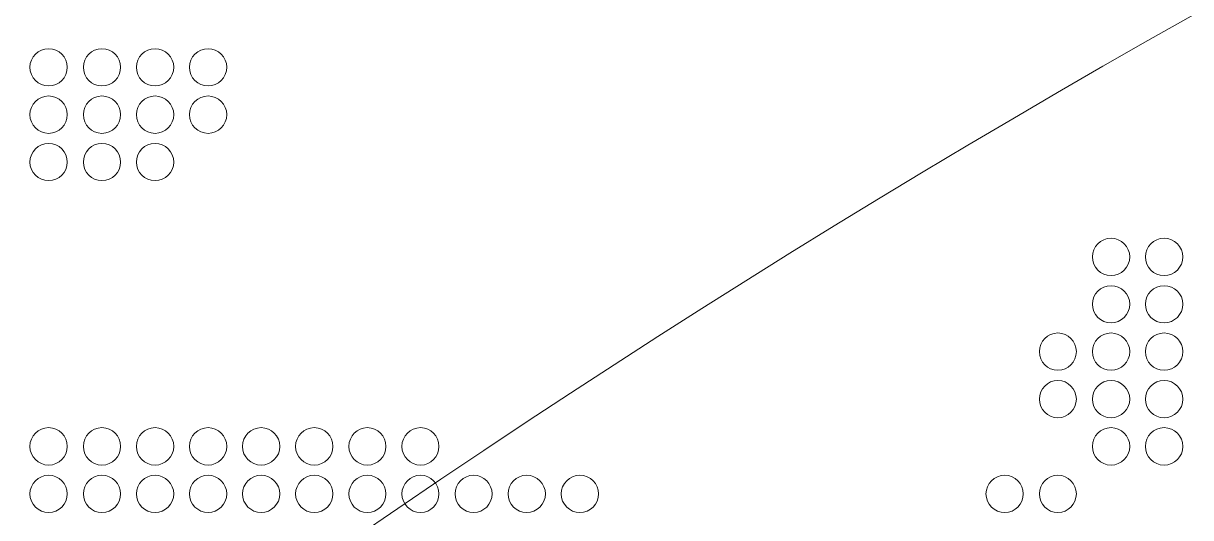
# Model space of a CAD drawing. Header units: inches. Extents: x 243 to 900, y -519 to -86.
# Drawn here: x 572.9 to 627.3, y -166.8 to -143.8 of the extents above; entities that cross this region are included whole.
import ezdxf

# ---------------------------------------------------------------- set-up
doc = ezdxf.new("R2010")
doc.units = ezdxf.units.IN
doc.header["$MEASUREMENT"] = 0
doc.layers.add('Layer 1', color=7, linetype='Continuous')

# ---------------------------------------------------------------- blocks, each defined once
blk = doc.blocks.new('block 3')
at = {"layer": 'Layer 1', "lineweight": 0}
blk.add_open_spline([(898.138, -484.267), (898.138, -494.991), (889.368, -503.763), (878.645, -503.763), (878.645, -503.763), (266.12, -503.763), (266.12, -503.763), (255.397, -503.763), (246.624, -494.991), (246.624, -484.267), (246.624, -484.267), (246.624, -108.507), (246.624, -108.507), (246.624, -97.783), (255.397, -89.011), (266.12, -89.011), (266.12, -89.011), (878.645, -89.011), (878.645, -89.011), (889.368, -89.011), (898.138, -97.783), (898.138, -108.507), (898.138, -108.507), (898.138, -484.267), (898.138, -484.267)], degree=3, knots=[0, 0, 0, 0, 1, 1, 1, 2, 2, 2, 3, 3, 3, 4, 4, 4, 5, 5, 5, 6, 6, 6, 7, 7, 7, 8, 8, 8, 8], dxfattribs=at)
blk = doc.blocks.new('block 2')
at = {"layer": 'Layer 1'}
blk.add_blockref('block 3', (0, 0), dxfattribs=at)
blk = doc.blocks.new('block 151')
at = {"layer": 'Layer 1', "lineweight": 0}
for points in [[(574.961, -145.806), (574.961, -146.294), (574.578, -146.676), (574.091, -146.676), (573.618, -146.676), (573.222, -146.294), (573.222, -145.806), (573.222, -145.334), (573.618, -144.952), (574.091, -144.952), (574.578, -144.952), (574.961, -145.334), (574.961, -145.806)], [(577.447, -145.806), (577.447, -146.294), (577.053, -146.676), (576.577, -146.676), (576.088, -146.676), (575.71, -146.294), (575.71, -145.806), (575.71, -145.334), (576.088, -144.952), (576.577, -144.952), (577.053, -144.952), (577.447, -145.334), (577.447, -145.806)], [(579.921, -145.806), (579.921, -146.294), (579.525, -146.676), (579.049, -146.676), (578.562, -146.676), (578.182, -146.294), (578.182, -145.806), (578.182, -145.334), (578.562, -144.952), (579.049, -144.952), (579.525, -144.952), (579.921, -145.334), (579.921, -145.806)], [(582.391, -145.806), (582.391, -146.294), (581.997, -146.676), (581.524, -146.676), (581.048, -146.676), (580.651, -146.294), (580.651, -145.806), (580.651, -145.334), (581.048, -144.952), (581.524, -144.952), (581.997, -144.952), (582.391, -145.334), (582.391, -145.806)]]:
    blk.add_open_spline(points, degree=3, knots=[0, 0, 0, 0, 1, 1, 1, 2, 2, 2, 3, 3, 3, 4, 4, 4, 4], dxfattribs=at)
blk = doc.blocks.new('block 152')
at = {"layer": 'Layer 1', "lineweight": 0}
for points in [[(574.961, -148.018), (574.961, -148.491), (574.578, -148.889), (574.091, -148.889), (573.618, -148.889), (573.222, -148.491), (573.222, -148.018), (573.222, -147.545), (573.618, -147.148), (574.091, -147.148), (574.578, -147.148), (574.961, -147.545), (574.961, -148.018)], [(577.447, -148.018), (577.447, -148.491), (577.053, -148.889), (576.577, -148.889), (576.088, -148.889), (575.71, -148.491), (575.71, -148.018), (575.71, -147.545), (576.088, -147.148), (576.577, -147.148), (577.053, -147.148), (577.447, -147.545), (577.447, -148.018)], [(579.921, -148.018), (579.921, -148.491), (579.525, -148.889), (579.049, -148.889), (578.562, -148.889), (578.182, -148.491), (578.182, -148.018), (578.182, -147.545), (578.562, -147.148), (579.049, -147.148), (579.525, -147.148), (579.921, -147.545), (579.921, -148.018)], [(582.391, -148.018), (582.391, -148.491), (581.997, -148.889), (581.524, -148.889), (581.048, -148.889), (580.651, -148.491), (580.651, -148.018), (580.651, -147.545), (581.048, -147.148), (581.524, -147.148), (581.997, -147.148), (582.391, -147.545), (582.391, -148.018)]]:
    blk.add_open_spline(points, degree=3, knots=[0, 0, 0, 0, 1, 1, 1, 2, 2, 2, 3, 3, 3, 4, 4, 4, 4], dxfattribs=at)
blk = doc.blocks.new('block 153')
at = {"layer": 'Layer 1', "lineweight": 0}
for points in [[(574.961, -150.232), (574.961, -150.703), (574.578, -151.086), (574.091, -151.086), (573.618, -151.086), (573.222, -150.703), (573.222, -150.232), (573.222, -149.742), (573.618, -149.361), (574.091, -149.361), (574.578, -149.361), (574.961, -149.742), (574.961, -150.232)], [(577.447, -150.232), (577.447, -150.703), (577.053, -151.086), (576.577, -151.086), (576.088, -151.086), (575.71, -150.703), (575.71, -150.232), (575.71, -149.742), (576.088, -149.361), (576.577, -149.361), (577.053, -149.361), (577.447, -149.742), (577.447, -150.232)], [(579.921, -150.232), (579.921, -150.703), (579.525, -151.086), (579.049, -151.086), (578.562, -151.086), (578.182, -150.703), (578.182, -150.232), (578.182, -149.742), (578.562, -149.361), (579.049, -149.361), (579.525, -149.361), (579.921, -149.742), (579.921, -150.232)]]:
    blk.add_open_spline(points, degree=3, knots=[0, 0, 0, 0, 1, 1, 1, 2, 2, 2, 3, 3, 3, 4, 4, 4, 4], dxfattribs=at)
blk = doc.blocks.new('block 155')
at = {"layer": 'Layer 1', "lineweight": 0}
for points in [[(624.462, -154.642), (624.462, -155.114), (624.066, -155.512), (623.59, -155.512), (623.103, -155.512), (622.722, -155.114), (622.722, -154.642), (622.722, -154.167), (623.103, -153.772), (623.59, -153.772), (624.066, -153.772), (624.462, -154.167), (624.462, -154.642)], [(626.932, -154.642), (626.932, -155.114), (626.551, -155.512), (626.062, -155.512), (625.573, -155.512), (625.192, -155.114), (625.192, -154.642), (625.192, -154.167), (625.573, -153.772), (626.062, -153.772), (626.551, -153.772), (626.932, -154.167), (626.932, -154.642)]]:
    blk.add_open_spline(points, degree=3, knots=[0, 0, 0, 0, 1, 1, 1, 2, 2, 2, 3, 3, 3, 4, 4, 4, 4], dxfattribs=at)
blk = doc.blocks.new('block 156')
at = {"layer": 'Layer 1', "lineweight": 0}
for points in [[(624.462, -156.839), (624.462, -157.327), (624.066, -157.709), (623.59, -157.709), (623.103, -157.709), (622.722, -157.327), (622.722, -156.839), (622.722, -156.364), (623.103, -155.985), (623.59, -155.985), (624.066, -155.985), (624.462, -156.364), (624.462, -156.839)], [(626.932, -156.839), (626.932, -157.327), (626.551, -157.709), (626.062, -157.709), (625.573, -157.709), (625.192, -157.327), (625.192, -156.839), (625.192, -156.364), (625.573, -155.985), (626.062, -155.985), (626.551, -155.985), (626.932, -156.364), (626.932, -156.839)]]:
    blk.add_open_spline(points, degree=3, knots=[0, 0, 0, 0, 1, 1, 1, 2, 2, 2, 3, 3, 3, 4, 4, 4, 4], dxfattribs=at)
blk = doc.blocks.new('block 157')
at = {"layer": 'Layer 1', "lineweight": 0}
for points in [[(621.974, -159.051), (621.974, -159.54), (621.588, -159.92), (621.118, -159.92), (620.631, -159.92), (620.25, -159.54), (620.25, -159.051), (620.25, -158.579), (620.631, -158.181), (621.118, -158.181), (621.588, -158.181), (621.974, -158.579), (621.974, -159.051)], [(624.462, -159.051), (624.462, -159.54), (624.066, -159.92), (623.59, -159.92), (623.103, -159.92), (622.722, -159.54), (622.722, -159.051), (622.722, -158.579), (623.103, -158.181), (623.59, -158.181), (624.066, -158.181), (624.462, -158.579), (624.462, -159.051)], [(626.932, -159.051), (626.932, -159.54), (626.551, -159.92), (626.062, -159.92), (625.573, -159.92), (625.192, -159.54), (625.192, -159.051), (625.192, -158.579), (625.573, -158.181), (626.062, -158.181), (626.551, -158.181), (626.932, -158.579), (626.932, -159.051)]]:
    blk.add_open_spline(points, degree=3, knots=[0, 0, 0, 0, 1, 1, 1, 2, 2, 2, 3, 3, 3, 4, 4, 4, 4], dxfattribs=at)
blk = doc.blocks.new('block 158')
at = {"layer": 'Layer 1', "lineweight": 0}
for points in [[(621.974, -161.265), (621.974, -161.735), (621.588, -162.132), (621.118, -162.132), (620.631, -162.132), (620.25, -161.735), (620.25, -161.265), (620.25, -160.79), (620.631, -160.394), (621.118, -160.394), (621.588, -160.394), (621.974, -160.79), (621.974, -161.265)], [(624.462, -161.265), (624.462, -161.735), (624.066, -162.132), (623.59, -162.132), (623.103, -162.132), (622.722, -161.735), (622.722, -161.265), (622.722, -160.79), (623.103, -160.394), (623.59, -160.394), (624.066, -160.394), (624.462, -160.79), (624.462, -161.265)], [(626.932, -161.265), (626.932, -161.735), (626.551, -162.132), (626.062, -162.132), (625.573, -162.132), (625.192, -161.735), (625.192, -161.265), (625.192, -160.79), (625.573, -160.394), (626.062, -160.394), (626.551, -160.394), (626.932, -160.79), (626.932, -161.265)]]:
    blk.add_open_spline(points, degree=3, knots=[0, 0, 0, 0, 1, 1, 1, 2, 2, 2, 3, 3, 3, 4, 4, 4, 4], dxfattribs=at)
blk = doc.blocks.new('block 159')
at = {"layer": 'Layer 1', "lineweight": 0}
for points in [[(574.961, -163.462), (574.961, -163.948), (574.578, -164.332), (574.091, -164.332), (573.618, -164.332), (573.222, -163.948), (573.222, -163.462), (573.222, -162.986), (573.618, -162.589), (574.091, -162.589), (574.578, -162.589), (574.961, -162.986), (574.961, -163.462)], [(577.447, -163.462), (577.447, -163.948), (577.053, -164.332), (576.577, -164.332), (576.088, -164.332), (575.71, -163.948), (575.71, -163.462), (575.71, -162.986), (576.088, -162.589), (576.577, -162.589), (577.053, -162.589), (577.447, -162.986), (577.447, -163.462)], [(579.921, -163.462), (579.921, -163.948), (579.525, -164.332), (579.049, -164.332), (578.562, -164.332), (578.182, -163.948), (578.182, -163.462), (578.182, -162.986), (578.562, -162.589), (579.049, -162.589), (579.525, -162.589), (579.921, -162.986), (579.921, -163.462)], [(582.391, -163.462), (582.391, -163.948), (581.997, -164.332), (581.524, -164.332), (581.048, -164.332), (580.651, -163.948), (580.651, -163.462), (580.651, -162.986), (581.048, -162.589), (581.524, -162.589), (581.997, -162.589), (582.391, -162.986), (582.391, -163.462)], [(584.865, -163.462), (584.865, -163.948), (584.466, -164.332), (583.993, -164.332), (583.522, -164.332), (583.123, -163.948), (583.123, -163.462), (583.123, -162.986), (583.522, -162.589), (583.993, -162.589), (584.466, -162.589), (584.865, -162.986), (584.865, -163.462)], [(587.334, -163.462), (587.334, -163.948), (586.954, -164.332), (586.465, -164.332), (585.991, -164.332), (585.597, -163.948), (585.597, -163.462), (585.597, -162.986), (585.991, -162.589), (586.465, -162.589), (586.954, -162.589), (587.334, -162.986), (587.334, -163.462)], [(589.809, -163.462), (589.809, -163.948), (589.423, -164.332), (588.937, -164.332), (588.466, -164.332), (588.083, -163.948), (588.083, -163.462), (588.083, -162.986), (588.466, -162.589), (588.937, -162.589), (589.423, -162.589), (589.809, -162.986), (589.809, -163.462)], [(592.276, -163.462), (592.276, -163.948), (591.901, -164.332), (591.425, -164.332), (590.935, -164.332), (590.552, -163.948), (590.552, -163.462), (590.552, -162.986), (590.935, -162.589), (591.425, -162.589), (591.901, -162.589), (592.276, -162.986), (592.276, -163.462)], [(624.462, -163.462), (624.462, -163.948), (624.066, -164.332), (623.59, -164.332), (623.103, -164.332), (622.722, -163.948), (622.722, -163.462), (622.722, -162.986), (623.103, -162.589), (623.59, -162.589), (624.066, -162.589), (624.462, -162.986), (624.462, -163.462)], [(626.932, -163.462), (626.932, -163.948), (626.551, -164.332), (626.062, -164.332), (625.573, -164.332), (625.192, -163.948), (625.192, -163.462), (625.192, -162.986), (625.573, -162.589), (626.062, -162.589), (626.551, -162.589), (626.932, -162.986), (626.932, -163.462)]]:
    blk.add_open_spline(points, degree=3, knots=[0, 0, 0, 0, 1, 1, 1, 2, 2, 2, 3, 3, 3, 4, 4, 4, 4], dxfattribs=at)
blk = doc.blocks.new('block 160')
at = {"layer": 'Layer 1', "lineweight": 0}
for points in [[(574.961, -165.674), (574.961, -166.148), (574.578, -166.543), (574.091, -166.543), (573.618, -166.543), (573.222, -166.148), (573.222, -165.674), (573.222, -165.202), (573.618, -164.804), (574.091, -164.804), (574.578, -164.804), (574.961, -165.202), (574.961, -165.674)], [(577.447, -165.674), (577.447, -166.148), (577.053, -166.543), (576.577, -166.543), (576.088, -166.543), (575.71, -166.148), (575.71, -165.674), (575.71, -165.202), (576.088, -164.804), (576.577, -164.804), (577.053, -164.804), (577.447, -165.202), (577.447, -165.674)], [(579.921, -165.674), (579.921, -166.148), (579.525, -166.543), (579.049, -166.543), (578.562, -166.543), (578.182, -166.148), (578.182, -165.674), (578.182, -165.202), (578.562, -164.804), (579.049, -164.804), (579.525, -164.804), (579.921, -165.202), (579.921, -165.674)], [(582.391, -165.674), (582.391, -166.148), (581.997, -166.543), (581.524, -166.543), (581.048, -166.543), (580.651, -166.148), (580.651, -165.674), (580.651, -165.202), (581.048, -164.804), (581.524, -164.804), (581.997, -164.804), (582.391, -165.202), (582.391, -165.674)], [(584.865, -165.674), (584.865, -166.148), (584.466, -166.543), (583.993, -166.543), (583.522, -166.543), (583.123, -166.148), (583.123, -165.674), (583.123, -165.202), (583.522, -164.804), (583.993, -164.804), (584.466, -164.804), (584.865, -165.202), (584.865, -165.674)], [(587.334, -165.674), (587.334, -166.148), (586.954, -166.543), (586.465, -166.543), (585.991, -166.543), (585.597, -166.148), (585.597, -165.674), (585.597, -165.202), (585.991, -164.804), (586.465, -164.804), (586.954, -164.804), (587.334, -165.202), (587.334, -165.674)], [(589.809, -165.674), (589.809, -166.148), (589.423, -166.543), (588.937, -166.543), (588.466, -166.543), (588.083, -166.148), (588.083, -165.674), (588.083, -165.202), (588.466, -164.804), (588.937, -164.804), (589.423, -164.804), (589.809, -165.202), (589.809, -165.674)], [(592.276, -165.674), (592.276, -166.148), (591.901, -166.543), (591.425, -166.543), (590.935, -166.543), (590.552, -166.148), (590.552, -165.674), (590.552, -165.202), (590.935, -164.804), (591.425, -164.804), (591.901, -164.804), (592.276, -165.202), (592.276, -165.674)], [(594.753, -165.674), (594.753, -166.148), (594.37, -166.543), (593.897, -166.543), (593.41, -166.543), (593.03, -166.148), (593.03, -165.674), (593.03, -165.202), (593.41, -164.804), (593.897, -164.804), (594.37, -164.804), (594.753, -165.202), (594.753, -165.674)], [(597.241, -165.674), (597.241, -166.148), (596.844, -166.543), (596.369, -166.543), (595.88, -166.543), (595.501, -166.148), (595.501, -165.674), (595.501, -165.202), (595.88, -164.804), (596.369, -164.804), (596.844, -164.804), (597.241, -165.202), (597.241, -165.674)], [(599.71, -165.674), (599.71, -166.148), (599.33, -166.543), (598.841, -166.543), (598.367, -166.543), (597.971, -166.148), (597.971, -165.674), (597.971, -165.202), (598.367, -164.804), (598.841, -164.804), (599.33, -164.804), (599.71, -165.202), (599.71, -165.674)], [(619.502, -165.674), (619.502, -166.148), (619.122, -166.543), (618.646, -166.543), (618.157, -166.543), (617.763, -166.148), (617.763, -165.674), (617.763, -165.202), (618.157, -164.804), (618.646, -164.804), (619.122, -164.804), (619.502, -165.202), (619.502, -165.674)], [(621.974, -165.674), (621.974, -166.148), (621.588, -166.543), (621.118, -166.543), (620.631, -166.543), (620.25, -166.148), (620.25, -165.674), (620.25, -165.202), (620.631, -164.804), (621.118, -164.804), (621.588, -164.804), (621.974, -165.202), (621.974, -165.674)]]:
    blk.add_open_spline(points, degree=3, knots=[0, 0, 0, 0, 1, 1, 1, 2, 2, 2, 3, 3, 3, 4, 4, 4, 4], dxfattribs=at)
blk = doc.blocks.new('block 150')
at = {"layer": 'Layer 1'}
for name in ['block 151', 'block 152', 'block 153', 'block 155', 'block 156', 'block 157', 'block 158', 'block 159', 'block 160']:
    blk.add_blockref(name, (0, 0), dxfattribs=at)
blk = doc.blocks.new('block 149')
at = {"layer": 'Layer 1'}
blk.add_blockref('block 150', (0, 0), dxfattribs=at)
blk = doc.blocks.new('block 4')
at = {"layer": 'Layer 1'}
blk.add_blockref('block 149', (0, 0), dxfattribs=at)

msp = doc.modelspace()

# ---------------------------------------------------------------- linework, layer by layer
at = {"layer": 'Layer 1', "lineweight": 0}
msp.add_open_spline([(771.889, -89.011), (771.889, -89.011), (266.12, -89.011), (266.12, -89.011), (255.397, -89.011), (246.624, -97.783), (246.624, -108.507), (246.624, -108.507), (246.624, -499.044), (246.624, -499.044), (246.624, -509.767), (255.397, -518.54), (266.12, -518.54), (266.12, -518.54), (371.556, -518.54), (371.556, -518.54), (400.967, -304.591), (562.913, -132.915), (771.889, -89.011)], degree=3, knots=[0, 0, 0, 0, 1, 1, 1, 2, 2, 2, 3, 3, 3, 4, 4, 4, 5, 5, 5, 6, 6, 6, 6], dxfattribs=at)

# ---------------------------------------------------------------- block references
at = {"layer": 'Layer 1'}
for name in ['block 2', 'block 4']:
    msp.add_blockref(name, (0, 0), dxfattribs=at)

doc.saveas('drawing.dxf')
